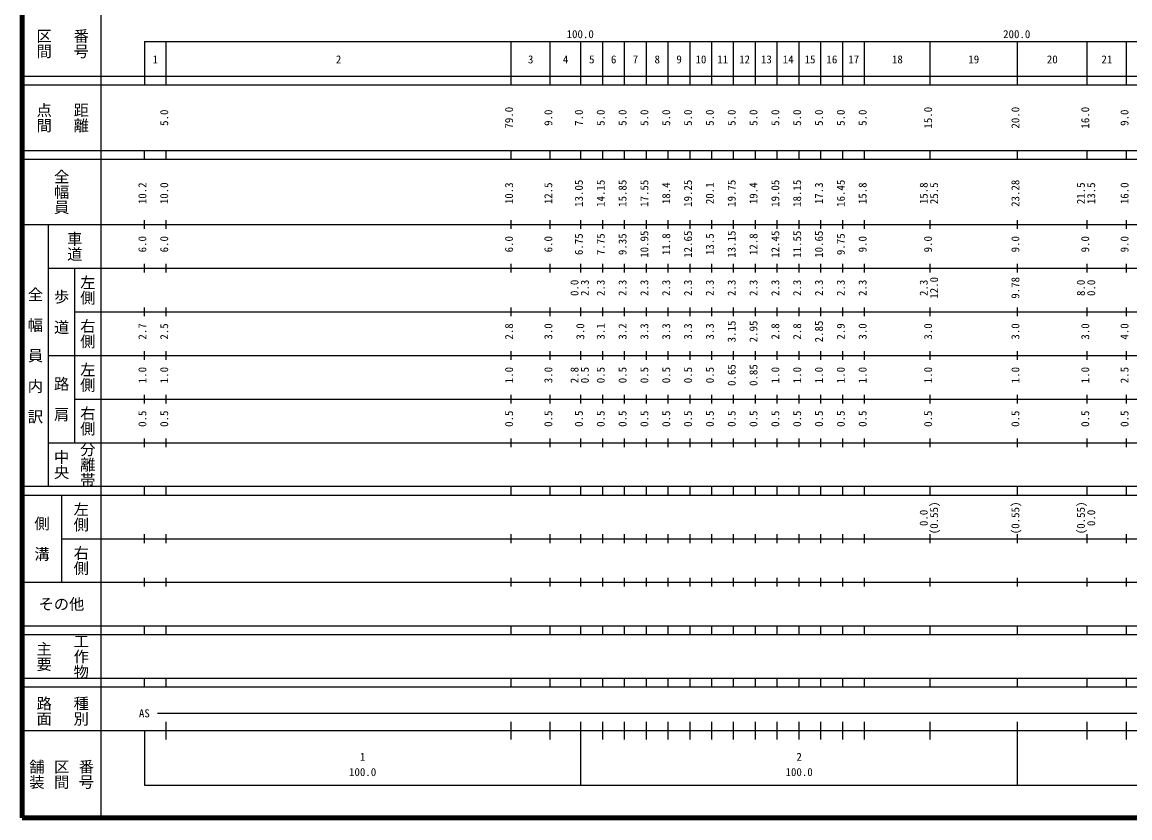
# Model space of a CAD drawing. Units: millimetres on the paper, enlarged 1000 times. Extents: x 40000 to 680000, y 20000 to 380000.
# Drawn here: x 40000 to 293763, y 20000 to 202409 of the extents above; entities that cross this region are included whole.
import ezdxf
from ezdxf.enums import TextEntityAlignment as Align

# ---------------------------------------------------------------- set-up
doc = ezdxf.new("R2010")
doc.units = ezdxf.units.MM
doc.header["$LTSCALE"] = 1000
doc.layers.add('M-TTL', color=2, linetype='Continuous', lineweight=140)
doc.layers.add('M-TTL-BAND', color=7, linetype='Continuous', lineweight=25)
doc.styles.add('@ＭＳ ゴシック', font='')
doc.styles.add('ＭＳ ゴシック', font='')
doc.styles.get('@ＭＳ ゴシック').set_extended_font_data('@MS Gothic')
doc.styles.get('ＭＳ ゴシック').set_extended_font_data('MS Gothic')

msp = doc.modelspace()

# ---------------------------------------------------------------- linework, layer by layer
at = {"layer": 'M-TTL'}
for p, q in [((40000, 380000), (40000, 20000)), ((40000, 20000), (680000, 20000))]:
    msp.add_line(p, q, dxfattribs=at)
at = {"layer": 'M-TTL-BAND'}
for p, q in [((58000, 370000), (58000, 20000)), ((68000, 198000), (579000, 198000)), ((68000, 198000), (68000, 188000)), ((73000, 188000), (73000, 198000)), ((152000, 188000), (152000, 198000)), ((161000, 188000), (161000, 198000)), ((168000, 188000), (168000, 198000)), ((173000, 188000), (173000, 198000)), ((178000, 188000), (178000, 198000)), ((183000, 188000), (183000, 198000)), ((188000, 188000), (188000, 198000)), ((193000, 188000), (193000, 198000)), ((198000, 188000), (198000, 198000)), ((203000, 188000), (203000, 198000)), ((208000, 188000), (208000, 198000)), ((213000, 188000), (213000, 198000)), ((218000, 188000), (218000, 198000)), ((223000, 188000), (223000, 198000)), ((228000, 188000), (228000, 198000)), ((233000, 188000), (233000, 198000)), ((248000, 188000), (248000, 198000)), ((268000, 188000), (268000, 198000)), ((284000, 188000), (284000, 198000)), ((293000, 188000), (293000, 198000)), ((40000, 190000), (579000, 190000)), ((40000, 188000), (579000, 188000)), ((40000, 173000), (579000, 173000)), ((68000, 171000), (68000, 173000)), ((73000, 171000), (73000, 173000)), ((152000, 171000), (152000, 173000)), ((161000, 171000), (161000, 173000)), ((168000, 171000), (168000, 173000)), ((173000, 171000), (173000, 173000)), ((178000, 171000), (178000, 173000)), ((183000, 171000), (183000, 173000)), ((188000, 171000), (188000, 173000)), ((193000, 171000), (193000, 173000)), ((198000, 171000), (198000, 173000)), ((203000, 171000), (203000, 173000)), ((208000, 171000), (208000, 173000)), ((213000, 171000), (213000, 173000)), ((218000, 171000), (218000, 173000)), ((223000, 171000), (223000, 173000)), ((228000, 171000), (228000, 173000)), ((233000, 171000), (233000, 173000)), ((248000, 171000), (248000, 173000)), ((268000, 171000), (268000, 173000)), ((284000, 171000), (284000, 173000)), ((293000, 171000), (293000, 173000)), ((40000, 171000), (579000, 171000)), ((40000, 156000), (579000, 156000)), ((46000, 96000), (46000, 156000)), ((68000, 155000), (68000, 157000)), ((73000, 155000), (73000, 157000)), ((152000, 155000), (152000, 157000)), ((161000, 155000), (161000, 157000)), ((168000, 155000), (168000, 157000)), ((173000, 155000), (173000, 157000)), ((178000, 155000), (178000, 157000)), ((183000, 155000), (183000, 157000)), ((188000, 155000), (188000, 157000)), ((193000, 155000), (193000, 157000)), ((198000, 155000), (198000, 157000)), ((203000, 155000), (203000, 157000)), ((208000, 155000), (208000, 157000)), ((213000, 155000), (213000, 157000)), ((218000, 155000), (218000, 157000)), ((223000, 155000), (223000, 157000)), ((228000, 155000), (228000, 157000)), ((233000, 155000), (233000, 157000)), ((248000, 155000), (248000, 157000)), ((268000, 155000), (268000, 157000)), ((284000, 155000), (284000, 157000)), ((293000, 155000), (293000, 157000)), ((46000, 146000), (579000, 146000)), ((52000, 146000), (52000, 106000)), ((68000, 145000), (68000, 147000)), ((73000, 145000), (73000, 147000)), ((152000, 145000), (152000, 147000)), ((161000, 145000), (161000, 147000)), ((168000, 145000), (168000, 147000)), ((173000, 145000), (173000, 147000)), ((178000, 145000), (178000, 147000)), ((183000, 145000), (183000, 147000)), ((188000, 145000), (188000, 147000)), ((193000, 145000), (193000, 147000)), ((198000, 145000), (198000, 147000)), ((203000, 145000), (203000, 147000)), ((208000, 145000), (208000, 147000)), ((213000, 145000), (213000, 147000)), ((218000, 145000), (218000, 147000)), ((223000, 145000), (223000, 147000)), ((228000, 145000), (228000, 147000)), ((233000, 145000), (233000, 147000)), ((248000, 145000), (248000, 147000)), ((268000, 145000), (268000, 147000)), ((284000, 145000), (284000, 147000)), ((293000, 145000), (293000, 147000)), ((52000, 136000), (579000, 136000)), ((68000, 135000), (68000, 137000)), ((73000, 135000), (73000, 137000)), ((152000, 135000), (152000, 137000)), ((161000, 135000), (161000, 137000)), ((168000, 135000), (168000, 137000)), ((173000, 135000), (173000, 137000)), ((178000, 135000), (178000, 137000)), ((183000, 135000), (183000, 137000)), ((188000, 135000), (188000, 137000)), ((193000, 135000), (193000, 137000)), ((198000, 135000), (198000, 137000)), ((203000, 135000), (203000, 137000)), ((208000, 135000), (208000, 137000)), ((213000, 135000), (213000, 137000)), ((218000, 135000), (218000, 137000)), ((223000, 135000), (223000, 137000)), ((228000, 135000), (228000, 137000)), ((233000, 135000), (233000, 137000)), ((248000, 135000), (248000, 137000)), ((268000, 135000), (268000, 137000)), ((284000, 135000), (284000, 137000)), ((293000, 135000), (293000, 137000)), ((68000, 125000), (68000, 127000)), ((73000, 125000), (73000, 127000)), ((152000, 125000), (152000, 127000)), ((161000, 125000), (161000, 127000)), ((168000, 125000), (168000, 127000)), ((173000, 125000), (173000, 127000)), ((178000, 125000), (178000, 127000)), ((183000, 125000), (183000, 127000)), ((188000, 125000), (188000, 127000)), ((193000, 125000), (193000, 127000)), ((198000, 125000), (198000, 127000)), ((203000, 125000), (203000, 127000)), ((208000, 125000), (208000, 127000)), ((213000, 125000), (213000, 127000)), ((218000, 125000), (218000, 127000)), ((223000, 125000), (223000, 127000)), ((228000, 125000), (228000, 127000)), ((233000, 125000), (233000, 127000)), ((248000, 125000), (248000, 127000)), ((268000, 125000), (268000, 127000)), ((284000, 125000), (284000, 127000)), ((293000, 125000), (293000, 127000)), ((46000, 126000), (579000, 126000)), ((68000, 115000), (68000, 117000)), ((73000, 115000), (73000, 117000)), ((152000, 115000), (152000, 117000)), ((161000, 115000), (161000, 117000)), ((168000, 115000), (168000, 117000)), ((173000, 115000), (173000, 117000)), ((178000, 115000), (178000, 117000)), ((183000, 115000), (183000, 117000)), ((188000, 115000), (188000, 117000)), ((193000, 115000), (193000, 117000)), ((198000, 115000), (198000, 117000)), ((203000, 115000), (203000, 117000)), ((208000, 115000), (208000, 117000)), ((213000, 115000), (213000, 117000)), ((218000, 115000), (218000, 117000)), ((223000, 115000), (223000, 117000)), ((228000, 115000), (228000, 117000)), ((233000, 115000), (233000, 117000)), ((248000, 115000), (248000, 117000)), ((268000, 115000), (268000, 117000)), ((284000, 115000), (284000, 117000)), ((293000, 115000), (293000, 117000)), ((52000, 116000), (579000, 116000)), ((68000, 105000), (68000, 107000)), ((73000, 105000), (73000, 107000)), ((152000, 105000), (152000, 107000)), ((161000, 105000), (161000, 107000)), ((168000, 105000), (168000, 107000)), ((173000, 105000), (173000, 107000)), ((178000, 105000), (178000, 107000)), ((183000, 105000), (183000, 107000)), ((188000, 105000), (188000, 107000)), ((193000, 105000), (193000, 107000)), ((198000, 105000), (198000, 107000)), ((203000, 105000), (203000, 107000)), ((208000, 105000), (208000, 107000)), ((213000, 105000), (213000, 107000)), ((218000, 105000), (218000, 107000)), ((223000, 105000), (223000, 107000)), ((228000, 105000), (228000, 107000)), ((233000, 105000), (233000, 107000)), ((248000, 105000), (248000, 107000)), ((268000, 105000), (268000, 107000)), ((284000, 105000), (284000, 107000)), ((293000, 105000), (293000, 107000)), ((46000, 106000), (579000, 106000)), ((40000, 96000), (579000, 96000)), ((40000, 94000), (579000, 94000)), ((49000, 94000), (49000, 74000)), ((68000, 94000), (68000, 96000)), ((73000, 94000), (73000, 96000)), ((152000, 94000), (152000, 96000)), ((161000, 94000), (161000, 96000)), ((168000, 94000), (168000, 96000)), ((173000, 94000), (173000, 96000)), ((178000, 94000), (178000, 96000)), ((183000, 94000), (183000, 96000)), ((188000, 94000), (188000, 96000)), ((193000, 94000), (193000, 96000)), ((198000, 94000), (198000, 96000)), ((203000, 94000), (203000, 96000)), ((208000, 94000), (208000, 96000)), ((213000, 94000), (213000, 96000)), ((218000, 94000), (218000, 96000)), ((223000, 94000), (223000, 96000)), ((228000, 94000), (228000, 96000)), ((233000, 94000), (233000, 96000)), ((248000, 94000), (248000, 96000)), ((268000, 94000), (268000, 96000)), ((284000, 94000), (284000, 96000)), ((293000, 94000), (293000, 96000)), ((49000, 84000), (579000, 84000)), ((68000, 83000), (68000, 85000)), ((73000, 83000), (73000, 85000)), ((152000, 83000), (152000, 85000)), ((161000, 83000), (161000, 85000)), ((168000, 83000), (168000, 85000)), ((173000, 83000), (173000, 85000)), ((178000, 83000), (178000, 85000)), ((183000, 83000), (183000, 85000)), ((188000, 83000), (188000, 85000)), ((193000, 83000), (193000, 85000)), ((198000, 83000), (198000, 85000)), ((203000, 83000), (203000, 85000)), ((208000, 83000), (208000, 85000)), ((213000, 83000), (213000, 85000)), ((218000, 83000), (218000, 85000)), ((223000, 83000), (223000, 85000)), ((228000, 83000), (228000, 85000)), ((233000, 83000), (233000, 85000)), ((248000, 83000), (248000, 85000)), ((268000, 83000), (268000, 85000)), ((284000, 83000), (284000, 85000)), ((293000, 83000), (293000, 85000)), ((40000, 74000), (579000, 74000)), ((68000, 73000), (68000, 75000)), ((73000, 73000), (73000, 75000)), ((152000, 73000), (152000, 75000)), ((161000, 73000), (161000, 75000)), ((168000, 73000), (168000, 75000)), ((173000, 73000), (173000, 75000)), ((178000, 73000), (178000, 75000)), ((183000, 73000), (183000, 75000)), ((188000, 73000), (188000, 75000)), ((193000, 73000), (193000, 75000)), ((198000, 73000), (198000, 75000)), ((203000, 73000), (203000, 75000)), ((208000, 73000), (208000, 75000)), ((213000, 73000), (213000, 75000)), ((218000, 73000), (218000, 75000)), ((223000, 73000), (223000, 75000)), ((228000, 73000), (228000, 75000)), ((233000, 73000), (233000, 75000)), ((248000, 73000), (248000, 75000)), ((268000, 73000), (268000, 75000)), ((284000, 73000), (284000, 75000)), ((293000, 73000), (293000, 75000)), ((40000, 64000), (579000, 64000)), ((68000, 62000), (68000, 64000)), ((73000, 62000), (73000, 64000)), ((152000, 62000), (152000, 64000)), ((161000, 62000), (161000, 64000)), ((168000, 62000), (168000, 64000)), ((173000, 62000), (173000, 64000)), ((178000, 62000), (178000, 64000)), ((183000, 62000), (183000, 64000)), ((188000, 62000), (188000, 64000)), ((193000, 62000), (193000, 64000)), ((198000, 62000), (198000, 64000)), ((203000, 62000), (203000, 64000)), ((208000, 62000), (208000, 64000)), ((213000, 62000), (213000, 64000)), ((218000, 62000), (218000, 64000)), ((223000, 62000), (223000, 64000)), ((228000, 62000), (228000, 64000)), ((233000, 62000), (233000, 64000)), ((248000, 62000), (248000, 64000)), ((268000, 62000), (268000, 64000)), ((284000, 62000), (284000, 64000)), ((293000, 62000), (293000, 64000)), ((40000, 62000), (579000, 62000)), ((40000, 52000), (579000, 52000)), ((68000, 50000), (68000, 52000)), ((73000, 50000), (73000, 52000)), ((152000, 50000), (152000, 52000)), ((161000, 50000), (161000, 52000)), ((168000, 50000), (168000, 52000)), ((173000, 50000), (173000, 52000)), ((178000, 50000), (178000, 52000)), ((183000, 50000), (183000, 52000)), ((188000, 50000), (188000, 52000)), ((193000, 50000), (193000, 52000)), ((198000, 50000), (198000, 52000)), ((203000, 50000), (203000, 52000)), ((208000, 50000), (208000, 52000)), ((213000, 50000), (213000, 52000)), ((218000, 50000), (218000, 52000)), ((223000, 50000), (223000, 52000)), ((228000, 50000), (228000, 52000)), ((233000, 50000), (233000, 52000)), ((248000, 50000), (248000, 52000)), ((268000, 50000), (268000, 52000)), ((284000, 50000), (284000, 52000)), ((293000, 50000), (293000, 52000)), ((40000, 50000), (579000, 50000)), ((71000, 44000), (565000, 44000)), ((73000, 38000), (73000, 42000)), ((152000, 38000), (152000, 42000)), ((161000, 38000), (161000, 42000)), ((168000, 27500), (168000, 42000)), ((173000, 38000), (173000, 42000)), ((178000, 38000), (178000, 42000)), ((183000, 38000), (183000, 42000)), ((188000, 38000), (188000, 42000)), ((193000, 38000), (193000, 42000)), ((198000, 38000), (198000, 42000)), ((203000, 38000), (203000, 42000)), ((208000, 38000), (208000, 42000)), ((213000, 38000), (213000, 42000)), ((218000, 38000), (218000, 42000)), ((223000, 38000), (223000, 42000)), ((228000, 38000), (228000, 42000)), ((233000, 38000), (233000, 42000)), ((248000, 38000), (248000, 42000)), ((268000, 27500), (268000, 42000)), ((284000, 38000), (284000, 42000)), ((293000, 38000), (293000, 42000)), ((40000, 40000), (579000, 40000)), ((68000, 40000), (68000, 27500)), ((68000, 27500), (579000, 27500))]:
    msp.add_line(p, q, dxfattribs=at)

# ---------------------------------------------------------------- texts
at = {"layer": 'M-TTL-BAND', "style": '@ＭＳ ゴシック'}
for s, p in [('区間', (45000, 197500)), ('番号', (53500, 197500)), ('点間', (45000, 180500)), ('距離', (53500, 180500)), ('全幅員', (49000, 163500)), ('車道', (52000, 151000)), ('左側', (55000, 141000)), ('全\u3000幅\u3000員\u3000内\u3000訳', (43000, 126000)), ('歩\u3000道', (49000, 136000)), ('右側', (55000, 131000)), ('左側', (55000, 121000)), ('路\u3000肩', (49000, 116000)), ('右側', (55000, 111000)), ('中央', (49000, 101000)), ('分離帯', (55000, 101000)), ('左側', (53500, 89000)), ('側\u3000溝', (44500, 84000)), ('右側', (53500, 79000)), ('工作物', (53500, 57000)), ('主要', (45000, 57000)), ('路面', (45000, 44500)), ('種別', (53500, 44500)), ('舗装', (43333, 30000)), ('区間', (49000, 30000)), ('番号', (54667, 30000))]:
    msp.add_text(s, height=2566, rotation=270, dxfattribs=at).set_placement(p, align=Align.MIDDLE_CENTER)
at = {"layer": 'M-TTL-BAND', "style": 'ＭＳ ゴシック'}
for s, p in [('100.0', (167844, 198195)), ('200.0', (267844, 198195)), ('1', (70500, 192405)), ('2', (112500, 192405)), ('3', (156500, 192405)), ('4', (164500, 192405)), ('5', (170500, 192405)), ('6', (175500, 192405)), ('7', (180500, 192405)), ('8', (185500, 192405)), ('9', (190500, 192405)), ('10', (195500, 192405)), ('11', (200500, 192405)), ('12', (205500, 192405)), ('13', (210500, 192405)), ('14', (215500, 192405)), ('15', (220500, 192405)), ('16', (225500, 192405)), ('17', (230500, 192405)), ('18', (240500, 192405)), ('19', (258000, 192405)), ('20', (276000, 192405)), ('21', (288500, 192405)), ('AS', (68000, 42500)), ('1', (118000, 32523)), ('2', (218000, 32523)), ('100.0', (118000, 29033)), ('100.0', (218000, 29033))]:
    msp.add_text(s, height=1833, dxfattribs=at).set_placement(p, align=Align.BOTTOM_CENTER)
for s, p in [('79.0', (153000, 180500)), ('15.0', (249000, 180500)), ('20.0', (269000, 180500)), ('16.0', (285000, 180500)), ('5.0', (74000, 180500)), ('9.0', (162000, 180500)), ('7.0', (169000, 180500)), ('5.0', (174000, 180500)), ('5.0', (179000, 180500)), ('5.0', (184000, 180500)), ('5.0', (189000, 180500)), ('5.0', (194000, 180500)), ('5.0', (199000, 180500)), ('5.0', (204000, 180500)), ('5.0', (209000, 180500)), ('5.0', (214000, 180500)), ('5.0', (219000, 180500)), ('5.0', (224000, 180500)), ('5.0', (229000, 180500)), ('5.0', (234000, 180500)), ('9.0', (294000, 180500)), ('10.2', (69000, 163174)), ('10.0', (74000, 163174)), ('10.3', (153000, 163174)), ('12.5', (162000, 163174)), ('13.05', (169000, 163174)), ('14.15', (174000, 163174)), ('15.85', (179000, 163174)), ('17.55', (184000, 163174)), ('18.4', (189000, 163174)), ('19.25', (194000, 163174)), ('20.1', (199000, 163174)), ('19.75', (204000, 163174)), ('19.4', (209000, 163174)), ('19.05', (214000, 163174)), ('18.15', (219000, 163174)), ('17.3', (224000, 163174)), ('16.45', (229000, 163174)), ('15.8', (234000, 163174)), ('15.8', (248000, 163174)), ('25.5', (250370, 163174)), ('23.28', (269000, 163174)), ('21.5', (284000, 163174)), ('13.5', (286370, 163174)), ('16.0', (294000, 163174)), ('6.0', (69000, 151500)), ('6.0', (74000, 151500)), ('6.0', (153000, 151500)), ('6.0', (162000, 151500)), ('6.75', (169000, 151500)), ('7.75', (174000, 151500)), ('9.35', (179000, 151500)), ('10.95', (184000, 151500)), ('11.8', (189000, 151500)), ('12.65', (194000, 151500)), ('13.5', (199000, 151500)), ('13.15', (204000, 151500)), ('12.8', (209000, 151500)), ('12.45', (214000, 151500)), ('11.55', (219000, 151500)), ('10.65', (224000, 151500)), ('9.75', (229000, 151500)), ('9.0', (234000, 151500)), ('9.0', (249000, 151500)), ('9.0', (269000, 151500)), ('9.0', (285000, 151500)), ('9.0', (294000, 151500)), ('0.0', (168004, 141500)), ('2.3', (170370, 141500)), ('2.3', (174000, 141500)), ('2.3', (179000, 141500)), ('2.3', (184000, 141500)), ('2.3', (189000, 141500)), ('2.3', (194000, 141500)), ('2.3', (199000, 141500)), ('2.3', (204000, 141500)), ('2.3', (209000, 141500)), ('2.3', (214000, 141500)), ('2.3', (219000, 141500)), ('2.3', (224000, 141500)), ('2.3', (229000, 141500)), ('2.3', (234000, 141500)), ('2.3', (248000, 141500)), ('12.0', (250370, 141500)), ('9.78', (269000, 141500)), ('8.0', (284000, 141500)), ('0.0', (286370, 141500)), ('2.7', (69000, 131500)), ('2.5', (74000, 131500)), ('2.8', (153000, 131500)), ('3.0', (162000, 131500)), ('3.0', (169317, 131500)), ('3.1', (174000, 131500)), ('3.2', (179000, 131500)), ('3.3', (184000, 131500)), ('3.3', (189000, 131500)), ('3.3', (194000, 131500)), ('3.3', (199000, 131500)), ('3.15', (204000, 131500)), ('2.95', (209000, 131500)), ('2.8', (214000, 131500)), ('2.8', (219000, 131500)), ('2.85', (224000, 131500)), ('2.9', (229000, 131500)), ('3.0', (234000, 131500)), ('3.0', (249000, 131500)), ('3.0', (269000, 131500)), ('3.0', (285000, 131500)), ('4.0', (294000, 131500)), ('1.0', (69000, 121500)), ('1.0', (74000, 121500)), ('1.0', (153000, 121500)), ('3.0', (162000, 121500)), ('2.8', (168000, 121500)), ('0.5', (170370, 121500)), ('0.5', (174000, 121500)), ('0.5', (179000, 121500)), ('0.5', (184000, 121500)), ('0.5', (189000, 121500)), ('0.5', (194000, 121500)), ('0.5', (199000, 121500)), ('0.65', (204000, 121500)), ('0.85', (209000, 121500)), ('1.0', (214000, 121500)), ('1.0', (219000, 121500)), ('1.0', (224000, 121500)), ('1.0', (229000, 121500)), ('1.0', (234000, 121500)), ('1.0', (249000, 121500)), ('1.0', (269000, 121500)), ('1.0', (285000, 121500)), ('2.5', (294000, 121500)), ('0.5', (69000, 111500)), ('0.5', (74000, 111500)), ('0.5', (153000, 111500)), ('0.5', (162000, 111500)), ('0.5', (169000, 111500)), ('0.5', (174000, 111500)), ('0.5', (179000, 111500)), ('0.5', (184000, 111500)), ('0.5', (189000, 111500)), ('0.5', (194000, 111500)), ('0.5', (199000, 111500)), ('0.5', (204000, 111500)), ('0.5', (209000, 111500)), ('0.5', (214000, 111500)), ('0.5', (219000, 111500)), ('0.5', (224000, 111500)), ('0.5', (229000, 111500)), ('0.5', (234000, 111500)), ('0.5', (249000, 111500)), ('0.5', (269000, 111500)), ('0.5', (285000, 111500)), ('0.5', (294000, 111500)), ('(0.55)', (250370, 88764)), ('(0.55)', (269000, 88764)), ('(0.55)', (284000, 88764)), ('0.0', (248000, 88764)), ('0.0', (286370, 88764))]:
    msp.add_text(s, height=1833, rotation=90, dxfattribs=at).set_placement(p, align=Align.BOTTOM_CENTER)
msp.add_text('その他', height=2566, dxfattribs=at).set_placement((49000, 69000), align=Align.MIDDLE_CENTER)

doc.saveas('drawing.dxf')
